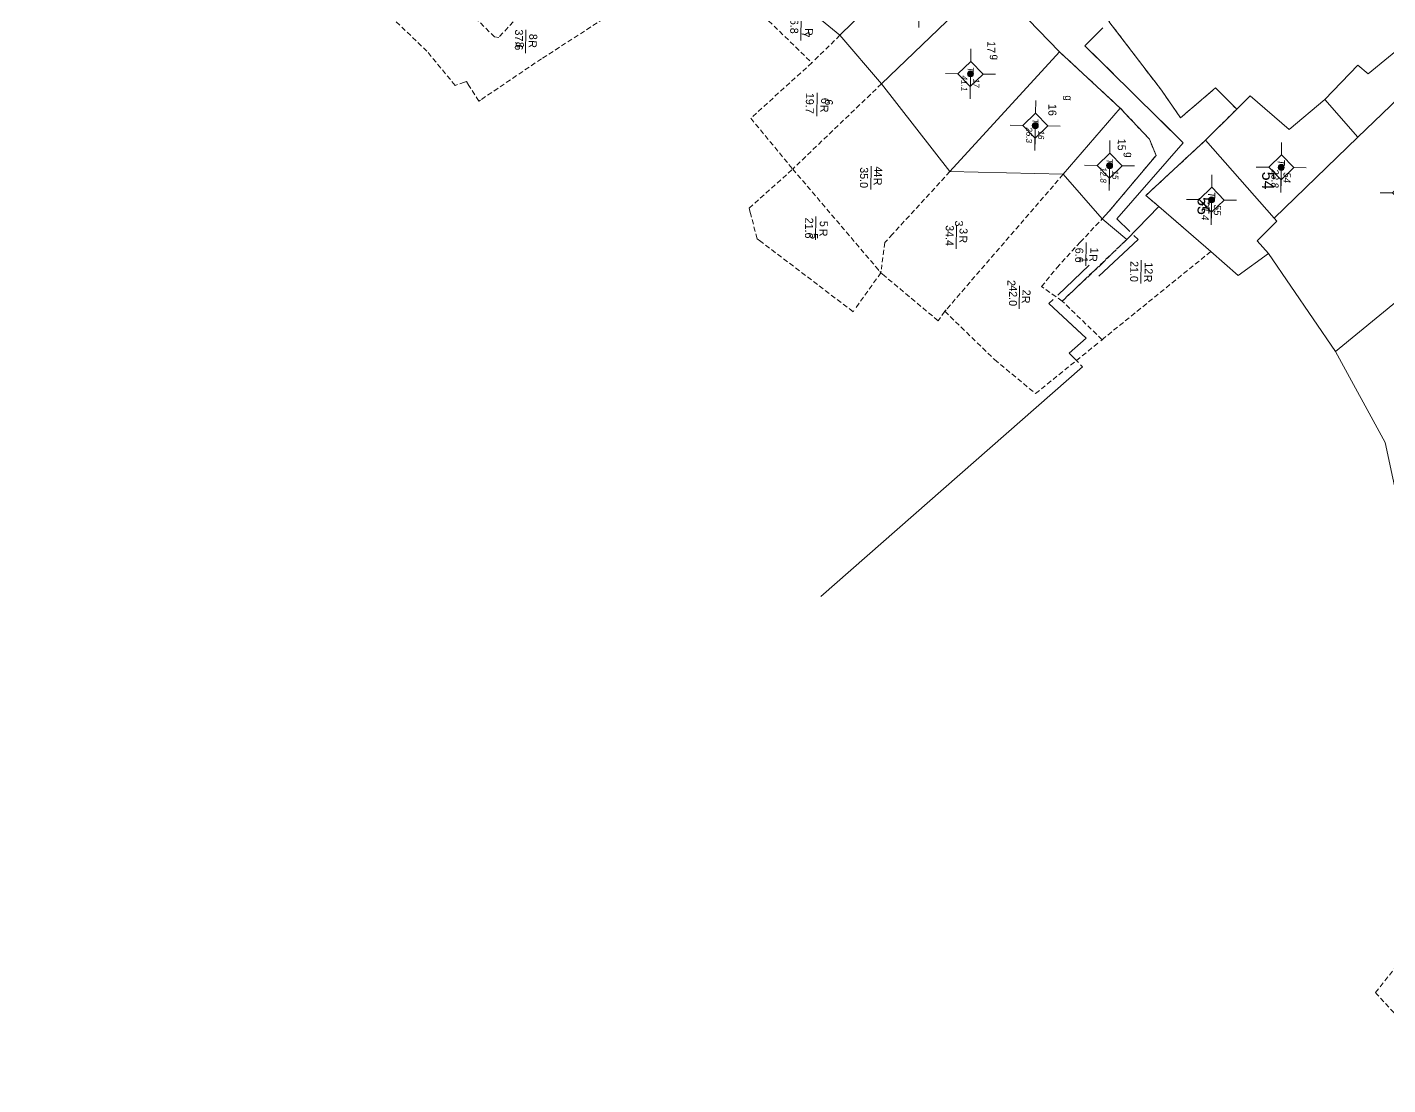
# Model space of a CAD drawing. Extents: x 601689 to 602595, y 1189742 to 1190763.
# Drawn here: x 601857.8 to 601925.8, y 1190302.3 to 1190355.2 of the extents above; entities that cross this region are included whole.
import ezdxf
from ezdxf.enums import TextEntityAlignment as Align

# ---------------------------------------------------------------- set-up
doc = ezdxf.new("R2010")
doc.units = 0
doc.header["$MEASUREMENT"] = 0
doc.linetypes.add('HIDDEN', pattern=[0.375, 0.25, -0.125])
for name, color, linetype in [('10', 250, 'Continuous'), ('11', 7, 'Continuous'), ('13', 7, 'Continuous'), ('15', 7, 'Continuous'), ('22', 7, 'Continuous'), ('31', 7, 'Continuous'), ('53', 7, 'Continuous'), ('54', 7, 'Continuous'), ('57', 7, 'Continuous'), ('60', 7, 'Continuous')]:
    doc.layers.add(name, color=color, linetype=linetype)
doc.layers.get('0').off()
doc.styles.add('TXT', font='vnshx.shx')

# ---------------------------------------------------------------- blocks, each defined once
blk = doc.blocks.new('*M1979197919791979')
at = {"layer": '13', "color": 3, "linetype": 'Continuous', "lineweight": 0}
blk.add_line((602495.126, 1189584.278), (602496.146, 1189584.278), dxfattribs=at)
at = {"layer": '13', "color": 3, "linetype": 'Continuous', "lineweight": 0, "style": 'TXT', "oblique": 7.60551}
for s, p in [('54', (602495.276, 1189584.578)), ('23.8', (602495.126, 1189583.978))]:
    blk.add_text(s, height=0.36, dxfattribs=at).set_placement(p, align=Align.MIDDLE_LEFT)
blk.add_text('T', height=0.36, dxfattribs=at).set_placement((602494.929, 1189584.278), align=Align.MIDDLE_RIGHT)
blk = doc.blocks.new('*M1981198119811981')
at = {"layer": '13', "color": 3, "linetype": 'Continuous', "lineweight": 0}
blk.add_line((602496.8, 1189580.821), (602497.82, 1189580.821), dxfattribs=at)
at = {"layer": '13', "color": 3, "linetype": 'Continuous', "lineweight": 0, "style": 'TXT', "oblique": 7.60551}
for s, p in [('55', (602496.95, 1189581.121)), ('21.4', (602496.8, 1189580.521))]:
    blk.add_text(s, height=0.36, dxfattribs=at).set_placement(p, align=Align.MIDDLE_LEFT)
blk.add_text('T', height=0.36, dxfattribs=at).set_placement((602496.603, 1189580.821), align=Align.MIDDLE_RIGHT)
blk = doc.blocks.new('CENTRD')
at = {"layer": '11', "linetype": 'Continuous', "lineweight": 0}
h = blk.add_hatch(color=2, dxfattribs=at)
edge = h.paths.add_edge_path()
edge.add_arc((0, 0), 0.15, 0, 360)
at = {"layer": '11', "color": 2, "linetype": 'Continuous', "lineweight": 0}
for p, q in [((0, 1.25), (0, 0.625)), ((-0.625, 0), (-1.25, 0)), ((0, 0.625), (-0.625, 0)), ((-0.625, 0), (0, -0.625)), ((0.625, 0), (0, 0.625)), ((0, -0.625), (0.625, 0)), ((1.25, 0), (0.625, 0)), ((0, -0.625), (0, -1.25))]:
    blk.add_line(p, q, dxfattribs=at)
blk.add_circle((0, 0), 0.15, dxfattribs=at)
blk = doc.blocks.new('B')
at = {"color": 7, "linetype": 'Continuous', "lineweight": 0}
for p, q in [((0.8, 2.62), (0.801, 5.6)), ((0.62, 2.441), (0.96, 2.78)), ((0.62, -0.969), (0.96, -0.63)), ((0.8, -4.05), (0.8, -0.81))]:
    blk.add_line(p, q, dxfattribs=at)
for points in [[(0.801, 5.6), (0.53, 5.331), (0.8, 10.21), (1.04, 4.83), (0.801, 5.6)], [(0.8, -4.05), (0.531, -4.309), (0.53, -9.429)], [(0.8, -4.05), (1.04, -4.569), (1.04, -10.289)], [(0.53, -7.289), (0.8, -6.95), (1.04, -8.139)]]:
    blk.add_lwpolyline(points, dxfattribs=at)
for points in [[(0.801, 5.6), (0.8, 10.21), (1.04, 4.83)], [(0.8, -4.05), (0.8, -6.95), (1.04, -4.569), (1.04, -8.139)]]:
    blk.add_solid(points, dxfattribs=at)
at = {"color": 7, "linetype": 'Continuous', "lineweight": 0, "style": 'TXT'}
blk.add_text('B', height=1.815, rotation=359.99996, dxfattribs=at).set_placement((0, 0))
blk = doc.blocks.new('*M2064206420642064')
at = {"layer": '13', "color": 3, "linetype": 'Continuous', "lineweight": 0}
blk.add_line((602495.162, 1189575.699), (602496.182, 1189575.699), dxfattribs=at)
at = {"layer": '13', "color": 3, "linetype": 'Continuous', "lineweight": 0, "style": 'TXT', "oblique": 7.60551}
blk.add_text('T', height=0.3, dxfattribs=at).set_placement((602494.974, 1189575.699), align=Align.MIDDLE_RIGHT)
for s, p in [('15', (602495.312, 1189575.999)), ('12.8', (602495.162, 1189575.399))]:
    blk.add_text(s, height=0.3, dxfattribs=at).set_placement(p, align=Align.MIDDLE_LEFT)
blk = doc.blocks.new('*M2067206720672067')
at = {"layer": '13', "color": 3, "linetype": 'Continuous', "lineweight": 0}
blk.add_line((602493.219, 1189571.958), (602494.239, 1189571.958), dxfattribs=at)
at = {"layer": '13', "color": 3, "linetype": 'Continuous', "lineweight": 0, "style": 'TXT', "oblique": 7.60551}
for s, p in [('16', (602493.369, 1189572.258)), ('26.3', (602493.219, 1189571.658))]:
    blk.add_text(s, height=0.3, dxfattribs=at).set_placement(p, align=Align.MIDDLE_LEFT)
blk.add_text('T', height=0.3, dxfattribs=at).set_placement((602493.031, 1189571.958), align=Align.MIDDLE_RIGHT)
blk = doc.blocks.new('*M2069206920692069')
at = {"layer": '13', "color": 3, "linetype": 'Continuous', "lineweight": 0}
blk.add_line((602490.678, 1189568.681), (602491.698, 1189568.681), dxfattribs=at)
at = {"layer": '13', "color": 3, "linetype": 'Continuous', "lineweight": 0, "style": 'TXT', "oblique": 7.60551}
for s, p in [('17', (602490.828, 1189568.981)), ('41.1', (602490.678, 1189568.381))]:
    blk.add_text(s, height=0.3, dxfattribs=at).set_placement(p, align=Align.MIDDLE_LEFT)
blk.add_text('T', height=0.3, dxfattribs=at).set_placement((602490.49, 1189568.681), align=Align.MIDDLE_RIGHT)
blk = doc.blocks.new('BDONG')
at = {"color": 7, "linetype": 'Continuous', "lineweight": 0}
for p, q in [((0, 0), (0, -1.508)), ((0, 0), (2.759, 0)), ((0.342, 0), (0.342, -1.508)), ((0.797, 0), (0.797, -1.508)), ((1.274, 0), (1.274, -1.508)), ((1.73, 0), (1.73, -1.508)), ((1.753, 0), (1.753, -1.508)), ((2.072, 0), (2.072, -1.508)), ((2.759, 0), (2.759, -1.508)), ((0, -0.308), (1.73, -0.308)), ((1.753, -0.308), (2.759, -0.308)), ((0, -0.458), (1.73, -0.458)), ((1.753, -0.458), (2.759, -0.458)), ((0, -0.608), (1.73, -0.608)), ((1.753, -0.608), (2.759, -0.608)), ((0, -0.758), (1.73, -0.758)), ((1.753, -0.758), (2.759, -0.758)), ((0, -0.908), (1.73, -0.908)), ((1.753, -0.908), (2.759, -0.908)), ((0, -1.058), (1.73, -1.058)), ((1.753, -1.058), (2.759, -1.058)), ((0, -1.208), (1.73, -1.208)), ((1.753, -1.208), (2.759, -1.208)), ((0, -1.358), (1.73, -1.358)), ((1.753, -1.358), (2.759, -1.358)), ((0, -1.508), (1.73, -1.508)), ((1.753, -1.508), (2.759, -1.508))]:
    blk.add_line(p, q, dxfattribs=at)
at = {"color": 7, "linetype": 'Continuous', "lineweight": 0, "style": 'TXT'}
blk.add_text('B%%182ng c%%184c th%%246a bi%%213n %%174%%233ng ', height=0.049998, rotation=359.99999, dxfattribs=at).set_placement((0.008, 0.046))
for s, height, p in [('(D%%239ng cho ch%%216nh l%%253 bi%%213n %%174%%233ng)', 0.054, (1.743, 0.05)), ('s%%232 TT', 0.05, (0.21, -0.099)), ('s%%232 hi%%214u', 0.049998, (0.639, -0.104)), ('s%%232 hi%%214u th%%246a', 0.049998, (1.135, -0.103)), ('s%%232 hi%%214u th%%246a', 0.049998, (1.612, -0.107)), ('s%%232 TT', 0.05, (1.936, -0.114)), ('s%%232 hi%%214u th%%246a b%%225', 0.049998, (2.559, -0.108)), ('g%%232c c%%241a th%%246a', 0.049998, (1.137, -0.187)), ('Th%%246a th%%170m', 0.049998, (0.227, -0.214)), ('Th%%246a th%%170m', 0.049998, (0.63, -0.213)), ('l%%169n c%%203n', 0.049998, (1.56, -0.224)), ('Th%%246a b%%225', 0.049998, (1.956, -0.203)), ('(ch%%216 %%174%%184nh s%%232 m%%233t l%%199n)', 0.049998, (2.638, -0.204)), ('m%%237i th%%170m', 0.049998, (1.101, -0.282))]:
    blk.add_text(s, height=height, rotation=359.99999, dxfattribs=at).set_placement(p, align=Align.CENTER)
blk = doc.blocks.new('BANG')
at = {"color": 7, "linetype": 'Continuous', "lineweight": 0, "xscale": 9.999585560760034, "yscale": 9.999585560760034, "rotation": 359.9999199552673}
blk.add_blockref('BDONG', (0, 0), dxfattribs=at)

msp = doc.modelspace()

# ---------------------------------------------------------------- linework, layer by layer
at = {"layer": '10', "color": 7, "linetype": 'Continuous', "lineweight": 0}
for p, q in [((601903.778, 1190360.104), (601898.384, 1190354.787)), ((601905.882, 1190357.565), (601900.461, 1190352.359)), ((601909.363, 1190353.957), (601905.882, 1190357.565)), ((601909.363, 1190353.957), (601903.88, 1190347.972)), ((601912.394, 1190351.146), (601909.363, 1190353.957)), ((601912.394, 1190351.146), (601909.539, 1190347.835)), ((601918.214, 1190351.095), (601916.653, 1190349.537)), ((601922.611, 1190351.575), (601924.266, 1190349.692)), ((601924.266, 1190349.692), (601920.079, 1190345.649)), ((601916.653, 1190349.537), (601920.079, 1190345.649))]:
    msp.add_line(p, q, dxfattribs=at)
for points in [[(601921.417, 1190362.932), (601921.376, 1190362.902), (601920.62, 1190363.923), (601917.218, 1190360.829), (601911.824, 1190355.483), (601914.447, 1190352.047), (601915.408, 1190350.664), (601917.159, 1190352.159), (601918.214, 1190351.095)], [(601928.855, 1190356.2), (601924.779, 1190352.856), (601924.265, 1190353.292), (601922.611, 1190351.575)], [(601924.266, 1190349.692), (601929.181, 1190354.415), (601931.395, 1190351.815)], [(601922.611, 1190351.575), (601920.841, 1190350.08), (601918.893, 1190351.766), (601918.214, 1190351.095)], [(601911.489, 1190345.607), (601911.823, 1190345.973), (601914.182, 1190348.78), (601913.853, 1190349.585), (601912.394, 1190351.146)], [(601916.653, 1190349.537), (601913.675, 1190346.777), (601914.317, 1190346.229)], [(601934.013, 1190348.758), (601927.406, 1190342.459), (601923.149, 1190338.977)], [(601920.079, 1190345.649), (601920.227, 1190345.497), (601919.234, 1190344.512), (601919.806, 1190343.873)]]:
    msp.add_lwpolyline(points, dxfattribs=at)
at = {"layer": '22', "color": 7, "linetype": 'HIDDEN', "lineweight": 0}
for p, q in [((601911.824, 1190355.483), (601914.447, 1190352.047)), ((601909.363, 1190353.957), (601909.264, 1190354.058)), ((601912.394, 1190351.146), (601909.363, 1190353.957)), ((601914.447, 1190352.047), (601915.408, 1190350.664)), ((601915.408, 1190350.664), (601917.159, 1190352.159)), ((601917.159, 1190352.159), (601918.214, 1190351.095)), ((601913.853, 1190349.585), (601912.394, 1190351.146)), ((601914.182, 1190348.78), (601913.853, 1190349.585)), ((601911.823, 1190345.973), (601914.182, 1190348.78))]:
    msp.add_line(p, q, dxfattribs=at)
msp.add_lwpolyline([(601918.214, 1190351.095), (601916.653, 1190349.537), (601913.675, 1190346.777), (601914.317, 1190346.229)], dxfattribs=at)
at = {"layer": '31', "color": 92, "linetype": 'Continuous', "lineweight": 0}
for p, q in [((601900.461, 1190352.359), (601898.384, 1190354.787)), ((601903.88, 1190347.972), (601900.461, 1190352.359)), ((601903.88, 1190347.972), (601909.539, 1190347.835)), ((601909.539, 1190347.835), (601911.489, 1190345.607)), ((601912.715, 1190344.58), (601914.317, 1190346.229)), ((601919.806, 1190343.873), (601923.149, 1190338.977))]:
    msp.add_line(p, q, dxfattribs=at)
for points in [[(601901.469, 1190362.425), (601895.447, 1190357.218), (601898.384, 1190354.787)], [(601911.489, 1190345.607), (601912.715, 1190344.58), (601914.317, 1190346.229), (601915.533, 1190345.172)], [(601914.317, 1190346.229), (601916.917, 1190343.973), (601918.291, 1190342.784), (601919.806, 1190343.873)], [(601923.149, 1190338.977), (601925.626, 1190334.423), (601926.407, 1190330.862), (601929.921, 1190332.594)]]:
    msp.add_lwpolyline(points, dxfattribs=at)
at = {"layer": '57', "color": 172, "linetype": 'Continuous', "lineweight": 0}
for p, q in [((601910.837, 1190343.296), (601909.266, 1190341.798)), ((601910.837, 1190343.296), (601909.266, 1190341.798)), ((601909.846, 1190338.889), (601910.3, 1190338.424)), ((601910.507, 1190338.211), (601897.429, 1190326.729)), ((601910.507, 1190338.211), (601897.429, 1190326.729)), ((601910.409, 1190338.312), (601910.507, 1190338.211))]:
    msp.add_line(p, q, dxfattribs=at)
for points in [[(601911.52, 1190355.168), (601910.627, 1190354.259), (601912.048, 1190352.86)], [(601911.52, 1190355.168), (601910.627, 1190354.259), (601915.542, 1190349.412), (601912.219, 1190345.617), (601912.87, 1190344.978)], [(601914.436, 1190350.507), (601915.542, 1190349.412), (601912.219, 1190345.617), (601912.87, 1190344.978)], [(601913.077, 1190344.776), (601913.285, 1190344.573), (601911.329, 1190342.749)], [(601913.077, 1190344.776), (601913.285, 1190344.573), (601911.329, 1190342.749)], [(601909.043, 1190341.581), (601908.83, 1190341.383), (601910.48, 1190339.841)], [(601909.043, 1190341.581), (601908.83, 1190341.383), (601910.697, 1190339.638), (601909.846, 1190338.889)], [(601910.589, 1190339.74), (601910.697, 1190339.638), (601909.846, 1190338.889)]]:
    msp.add_lwpolyline(points, dxfattribs=at)
at = {"layer": '60', "color": 4, "linetype": 'Continuous', "lineweight": 0}
for p, q in [((601896.437, 1190355.805), (601896.42, 1190354.525)), ((601882.677, 1190355.053), (601882.661, 1190353.894)), ((601897.245, 1190351.903), (601897.228, 1190350.744)), ((601899.944, 1190348.236), (601899.928, 1190347.076)), ((601897.18, 1190345.724), (601897.163, 1190344.564)), ((601904.203, 1190345.277), (601904.188, 1190344.117)), ((601910.693, 1190344.419), (601910.677, 1190343.259)), ((601913.43, 1190343.541), (601913.414, 1190342.381)), ((601907.363, 1190342.264), (601907.347, 1190341.104))]:
    msp.add_line(p, q, dxfattribs=at)
at = {"layer": '60', "color": 4, "linetype": 'HIDDEN', "lineweight": 0}
for p, q in [((601898.384, 1190354.787), (601897.107, 1190353.535)), ((601896.955, 1190353.447), (601896.985, 1190353.416)), ((601897.015, 1190353.446), (601896.985, 1190353.416)), ((601900.461, 1190352.359), (601896.022, 1190348.1)), ((601909.492, 1190341.495), (601912.573, 1190344.442)), ((601912.644, 1190344.511), (601912.715, 1190344.58)), ((601916.917, 1190343.973), (601911.557, 1190339.626)), ((601900.432, 1190342.909), (601899.167, 1190341.147)), ((601900.373, 1190342.979), (601900.432, 1190342.909)), ((601900.443, 1190342.979), (601900.432, 1190342.909)), ((601903.625, 1190340.985), (601903.288, 1190340.51))]:
    msp.add_line(p, q, dxfattribs=at)
for points in [[(601884.525, 1190357.838), (601882.794, 1190356.302), (601881.331, 1190354.672), (601881.122, 1190354.704), (601877.896, 1190357.899)], [(601889.399, 1190357.441), (601883.467, 1190353.612), (601880.409, 1190351.544), (601880.328, 1190351.495), (601879.838, 1190352.271), (601879.711, 1190352.473), (601879.621, 1190352.445), (601879.148, 1190352.281), (601877.742, 1190353.991), (601875.877, 1190355.776)], [(601895.447, 1190357.218), (601894.281, 1190356.034), (601896.945, 1190353.447)], [(601896.985, 1190353.416), (601893.927, 1190350.639), (601896.022, 1190348.1)], [(601899.075, 1190341.018), (601899.044, 1190340.967), (601894.433, 1190344.472), (601894.245, 1190344.613), (601893.912, 1190345.878), (601893.845, 1190346.149), (601896.022, 1190348.1)], [(601896.022, 1190348.1), (601900.313, 1190343.05), (601900.333, 1190343.03)], [(601903.88, 1190347.972), (601901.008, 1190344.841), (601900.632, 1190344.427), (601900.453, 1190343.089)], [(601909.539, 1190347.835), (601903.696, 1190341.064), (601903.625, 1190340.985)], [(601909.492, 1190341.495), (601908.462, 1190342.219), (601909.215, 1190343.159), (601910.393, 1190344.442), (601911.489, 1190345.607)], [(601909.675, 1190341.672), (601911.478, 1190343.367), (601912.715, 1190344.58)], [(601903.288, 1190340.51), (601900.59, 1190342.777), (601900.432, 1190342.909)], [(601911.557, 1190339.626), (601911.486, 1190339.567), (601909.492, 1190341.495), (601909.583, 1190341.583)], [(601903.625, 1190340.985), (601906.112, 1190338.57), (601908.159, 1190336.873), (601911.294, 1190339.409)], [(601911.415, 1190339.508), (601911.415, 1190339.508), (601911.486, 1190339.567), (601909.492, 1190341.495)], [(601934.291, 1190307.743), (601934.36, 1190307.672), (601932.239, 1190305.481), (601932.015, 1190305.194), (601929.448, 1190302.409), (601929.366, 1190302.31), (601925.208, 1190306.857), (601925.149, 1190306.918), (601927.194, 1190309.5)]]:
    msp.add_lwpolyline(points, dxfattribs=at)

# ---------------------------------------------------------------- block references
at = {"color": 7, "linetype": 'Continuous', "lineweight": 0}
for name, p, rotation in [('BANG', (601879.907, 1190349.971), 269.2144660607985), ('B', (601868.07, 1190339.293), 269.214199256255), ('B', (601931.958, 1190304.615), 269.214199256255)]:
    msp.add_blockref(name, p, dxfattribs=dict(at, rotation=rotation))
at = {"layer": '11', "color": 2, "linetype": 'Continuous', "lineweight": 0, "rotation": 269.1680420500809}
for p in [(601902.341, 1190356.427), (601904.908, 1190352.857), (601908.147, 1190350.269), (601911.86, 1190348.272), (601920.438, 1190348.183), (601916.957, 1190346.56), (601926.627, 1190346.897)]:
    msp.add_blockref('CENTRD', p, dxfattribs=at)
at = {"layer": '13', "color": 3, "linetype": 'Continuous', "lineweight": 0, "rotation": 269.1680420500809}
for name in ['*M2069206920692069', '*M2067206720672067', '*M2064206420642064', '*M1979197919791979', '*M1981198119811981']:
    msp.add_blockref(name, (-578790.27, 1810052.359), dxfattribs=at)

# ---------------------------------------------------------------- texts
at = {"layer": '15', "color": 7, "linetype": 'Continuous', "lineweight": 0, "style": 'TXT'}
for p in [(601906.161, 1190353.82), (601909.813, 1190351.78), (601912.844, 1190348.939)]:
    msp.add_text('g', height=0.36, rotation=269.21439, dxfattribs=at).set_placement(p, align=Align.MIDDLE_LEFT)
at = {"layer": '53', "color": 200, "linetype": 'Continuous', "lineweight": 0, "style": 'TXT'}
for s, height, p in [('17', 0.4, (601905.95, 1190354.494)), ('16', 0.4, (601909.007, 1190351.352)), ('15', 0.4, (601912.474, 1190349.614)), ('54', 0.6, (601919.791, 1190347.964)), ('55', 0.6, (601916.564, 1190346.698))]:
    msp.add_text(s, height=height, rotation=269.21439, dxfattribs=at).set_placement(p, align=Align.MIDDLE_LEFT)
at = {"layer": '54', "color": 30, "linetype": 'Continuous', "lineweight": 0, "style": 'TXT'}
for s, p in [('7', (601896.666, 1190354.971)), ('8', (601882.388, 1190354.457)), ('6', (601897.83, 1190351.585)), ('4', (601900.304, 1190348.231)), ('3', (601904.337, 1190345.525)), ('5', (601897.088, 1190344.895)), ('1', (601910.572, 1190343.709)), ('2', (601906.957, 1190342.55))]:
    msp.add_text(s, height=0.4, rotation=269.21439, dxfattribs=at).set_placement(p, align=Align.MIDDLE_LEFT)
at = {"layer": '60', "color": 4, "linetype": 'Continuous', "lineweight": 0, "style": 'TXT'}
for s, p in [('6.8', (601896.106, 1190355.609)), ('37.6', (601882.347, 1190355.077)), ('R', (601883.03, 1190354.538)), ('8', (601883.054, 1190354.858)), ('R', (601896.829, 1190355.149)), ('19.7', (601896.885, 1190351.908)), ('R', (601897.606, 1190351.308)), ('6', (601897.641, 1190351.658)), ('35.0', (601899.593, 1190348.19)), ('4', (601900.291, 1190347.981)), ('R', (601900.277, 1190347.661)), ('21.6', (601896.849, 1190345.668)), ('R', (601897.561, 1190345.108)), ('5', (601897.577, 1190345.508)), ('34.4', (601903.874, 1190345.292)), ('3', (601904.562, 1190345.143)), ('R', (601904.547, 1190344.783)), ('6.6', (601910.349, 1190344.163)), ('R', (601911.044, 1190343.844)), ('1', (601911.099, 1190344.173)), ('21.0', (601913.099, 1190343.496)), ('12', (601913.819, 1190343.435)), ('42.0', (601907.043, 1190342.288)), ('R', (601913.781, 1190342.816)), ('R', (601907.676, 1190341.759)), ('2', (601907.71, 1190342.069))]:
    msp.add_text(s, height=0.4, rotation=269.21439, dxfattribs=at).set_placement(p, align=Align.MIDDLE_LEFT)

doc.saveas('drawing.dxf')
